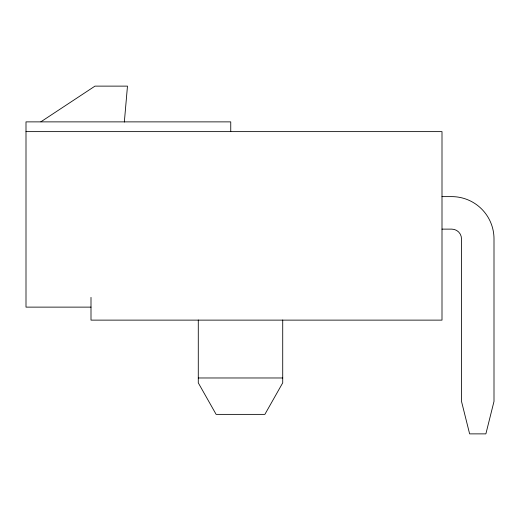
<?xml version="1.0" encoding="UTF-8"?>
<svg xmlns="http://www.w3.org/2000/svg" width="520" height="520" viewBox="0 0 520 520"><rect width="100%" height="100%" fill="white"/><g stroke="black" fill="none" stroke-linecap="round" stroke-linejoin="round"><path stroke-width="0.78" d="M282.718 320.008L282.718 382.85L264.875 414.375L216.125 414.375L198.283 382.85L198.283 320.008M124.338 122.044L127.478 86.125L94.978 86.125L40.879 121.81M26 131.625L442 131.625L442 320.125L91 320.125L91 297.375M442 196.625L451.75 196.625A42.25 42.25 0 0 1 494 238.875L494 401.375L485.875 433.875L469.625 433.875L461.5 401.375L461.5 238.875A9.75 9.75 0 0 0 451.75 229.125L442 229.125M91 307.125L26 307.125L26 121.875L230.75 121.875L230.75 131.625M198.283 377.975L282.718 377.975"/></g></svg>
